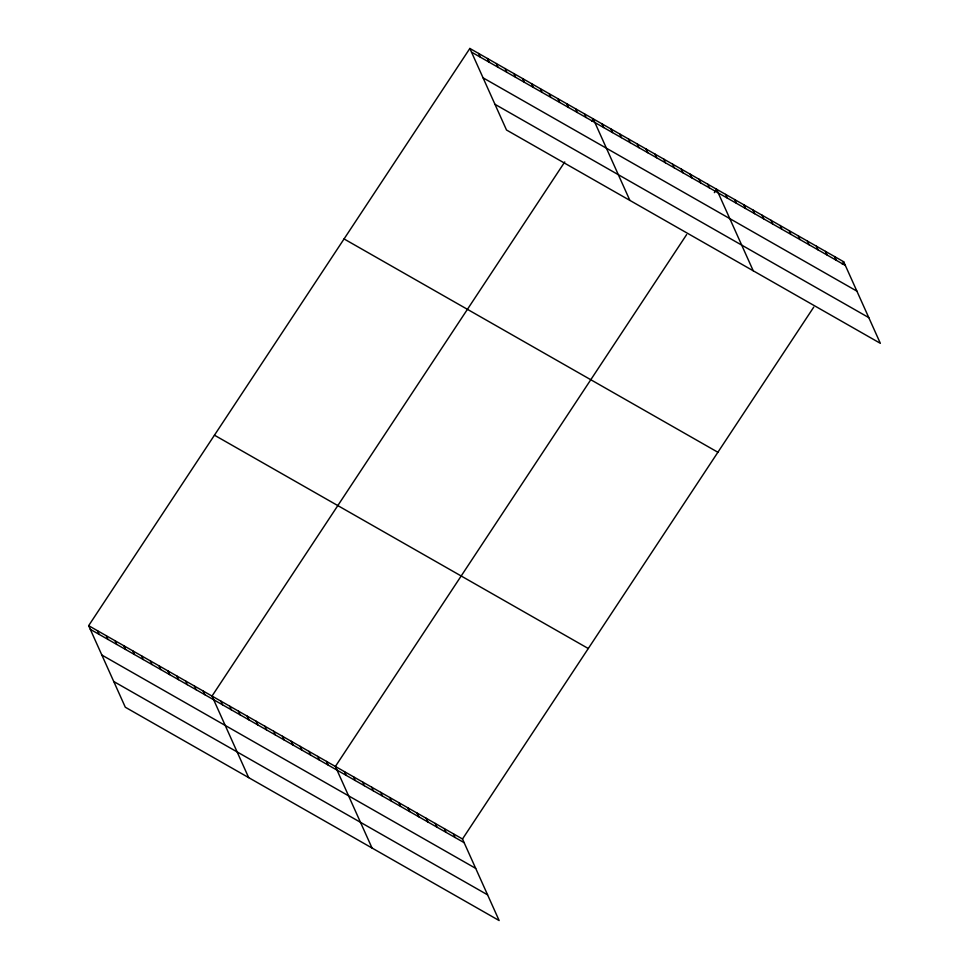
<?xml version="1.0" encoding="UTF-8"?>
<svg xmlns="http://www.w3.org/2000/svg" width="969" height="969" viewBox="0 0 969 969"><rect width="100%" height="100%" fill="white"/><g stroke="black" fill="none" stroke-linecap="round" stroke-linejoin="round"><path stroke-width="1.45" d="M88.651 625.671L462.492 838.997L499.144 920.55L125.304 707.225L88.651 625.671L469.856 48.45L843.696 261.775L880.349 343.329L506.508 130.003L469.856 48.45M564.77 161.932L212.017 696.069L248.67 777.622M591.72 121.113L593.222 118.848L629.874 200.401M686.633 234.595L335.383 766.467L372.035 848.02M714.347 192.649L716.588 189.246L753.24 270.799M462.492 838.997L813.742 307.125M842.194 264.04L843.696 261.775M471.503 52.12L845.343 265.445M483.059 77.823L856.899 291.148M494.965 104.301L868.793 317.626M344.056 238.931L717.896 452.257M214.452 435.19L588.28 648.515M90.299 629.341L464.139 842.667M101.854 655.044L475.694 868.369M113.761 681.522L487.589 894.847M834.612 256.591L836.259 260.261M825.54 251.407L827.187 255.077M816.455 246.235L818.102 249.905M807.383 241.051L809.03 244.721M798.299 235.867L799.946 239.537M789.214 230.683L790.874 234.353M780.142 225.511L781.789 229.181M771.058 220.326L772.705 223.996M761.985 215.142L763.633 218.812M752.901 209.97L754.548 213.64M743.829 204.786L745.476 208.456M734.744 199.602L736.392 203.272M725.672 194.418L727.319 198.088M707.782 184.219L709.429 187.889M698.964 179.192L700.611 182.85M690.158 174.154L691.805 177.824M681.34 169.127L682.988 172.797M672.534 164.1L674.182 167.77M663.717 159.073L665.364 162.744M654.911 154.047L656.558 157.717M646.093 149.02L647.74 152.69M637.287 143.993L638.934 147.663M628.469 138.955L630.116 142.625M619.663 133.928L621.311 137.598M610.845 128.901L612.493 132.571M602.04 123.875L603.687 127.545M584.416 113.821L586.063 117.491M575.598 108.794L577.245 112.465M566.792 103.756L568.44 107.426M557.974 98.729L559.622 102.399M549.169 93.702L550.816 97.372M540.351 88.676L541.998 92.346M531.545 83.649L533.192 87.319M522.727 78.622L524.374 82.292M513.921 73.596L515.569 77.266M505.103 68.569L506.751 72.227M496.298 63.53L497.945 67.2M487.48 58.503L489.127 62.173M478.674 53.477L480.321 57.147M453.407 833.812L455.055 837.482M444.335 828.628L445.982 832.298M435.251 823.444L436.898 827.114M426.178 818.272L427.826 821.942M417.094 813.088L418.741 816.758M408.01 807.904L409.669 811.574M398.937 802.732L400.585 806.402M389.853 797.548L391.512 801.218M380.781 792.363L382.428 796.034M371.696 787.179L373.344 790.849M362.624 782.007L364.271 785.677M353.54 776.823L355.187 780.493M344.467 771.639L346.115 775.309M326.577 761.428L328.225 765.098M317.759 756.401L319.407 760.071M308.954 751.375L310.601 755.045M300.136 746.348L301.783 750.018M291.33 741.321L292.977 744.991M282.512 736.295L284.159 739.965M273.706 731.268L275.353 734.938M264.888 726.229L266.536 729.899M256.082 721.202L257.73 724.873M247.265 716.176L248.912 719.846M238.459 711.149L240.106 714.819M229.641 706.122L231.288 709.793M220.835 701.096L222.482 704.766M203.211 691.042L204.859 694.7M194.394 686.004L196.041 689.674M185.588 680.977L187.235 684.647M176.77 675.95L178.417 679.62M167.964 670.923L169.611 674.594M159.146 665.897L160.793 669.567M150.34 660.87L151.988 664.54M141.522 655.843L143.17 659.514M132.717 650.805L134.364 654.475M123.899 645.778L125.546 649.448M115.093 640.751L116.74 644.421M106.275 635.725L107.922 639.395M97.469 630.698L99.117 634.368"/></g></svg>
